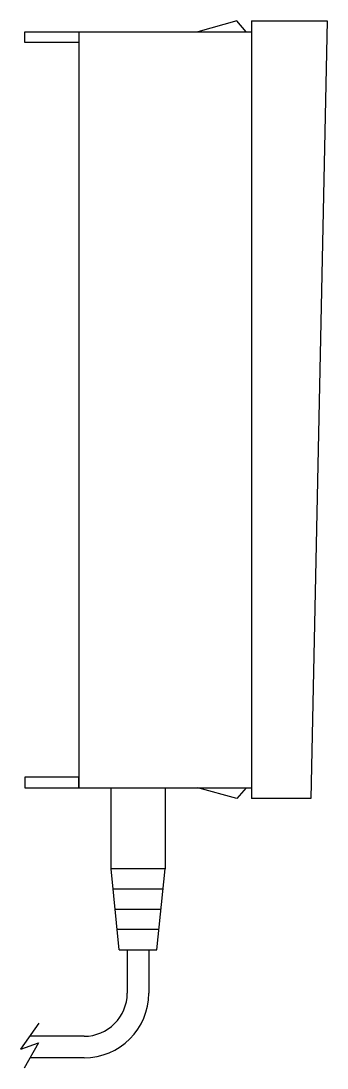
# Model space of a CAD drawing. Header units: millimetres. Extents: x 0 to 57, y 0 to 194.
import ezdxf

# ---------------------------------------------------------------- set-up
doc = ezdxf.new("R2010")
doc.units = ezdxf.units.MM

# ---------------------------------------------------------------- blocks, each defined once
blk = doc.blocks.new('A$C7A994FB8')
at = {"color": 6}
for p, q in [((39.29, 191.99), (32.08, 190)), ((41, 190), (39.29, 191.99)), ((42, 192), (56, 192)), ((42, 192), (42, 48)), ((56, 192), (53, 48)), ((10, 190), (42, 190)), ((10, 190), (10, 50)), ((10, 50), (42, 50)), ((39.29, 48.01), (32.08, 50)), ((41, 50), (39.29, 48.01)), ((53, 48), (42, 48)), ((17.48, 20), (15.98, 35)), ((24.48, 20), (25.98, 35)), ((25.61, 31.25), (16.36, 31.25)), ((25.23, 27.5), (16.73, 27.5)), ((24.86, 23.75), (17.11, 23.75)), ((17.48, 20), (24.48, 20)), ((18.98, 20), (18.98, 12)), ((22.98, 20), (22.98, 12)), ((-0.71, 1.58), (2.68, 6.42)), ((10.98, 4), (0.98, 4)), ((-0.71, 1.58), (2.56, 2.75)), ((2.56, 2.75), (-0.1, -1.89)), ((10.98, 0), (0.98, 0))]:
    blk.add_line(p, q, dxfattribs=at)
for points in [[(0, 190), (10, 190), (10, 188), (0, 188)], [(0, 50), (10, 50), (10, 52), (0, 52)], [(15.98, 50), (25.98, 50), (25.98, 35), (15.98, 35)]]:
    blk.add_lwpolyline(points, close=True, dxfattribs=at)
for radius in [8, 12]:
    blk.add_arc((10.98, 12), radius, 270, 0, dxfattribs=at)

msp = doc.modelspace()

# ---------------------------------------------------------------- block references
at = {"color": 7}
msp.add_blockref('A$C7A994FB8', (0.71, 1.89), dxfattribs=at)

doc.saveas('drawing.dxf')
